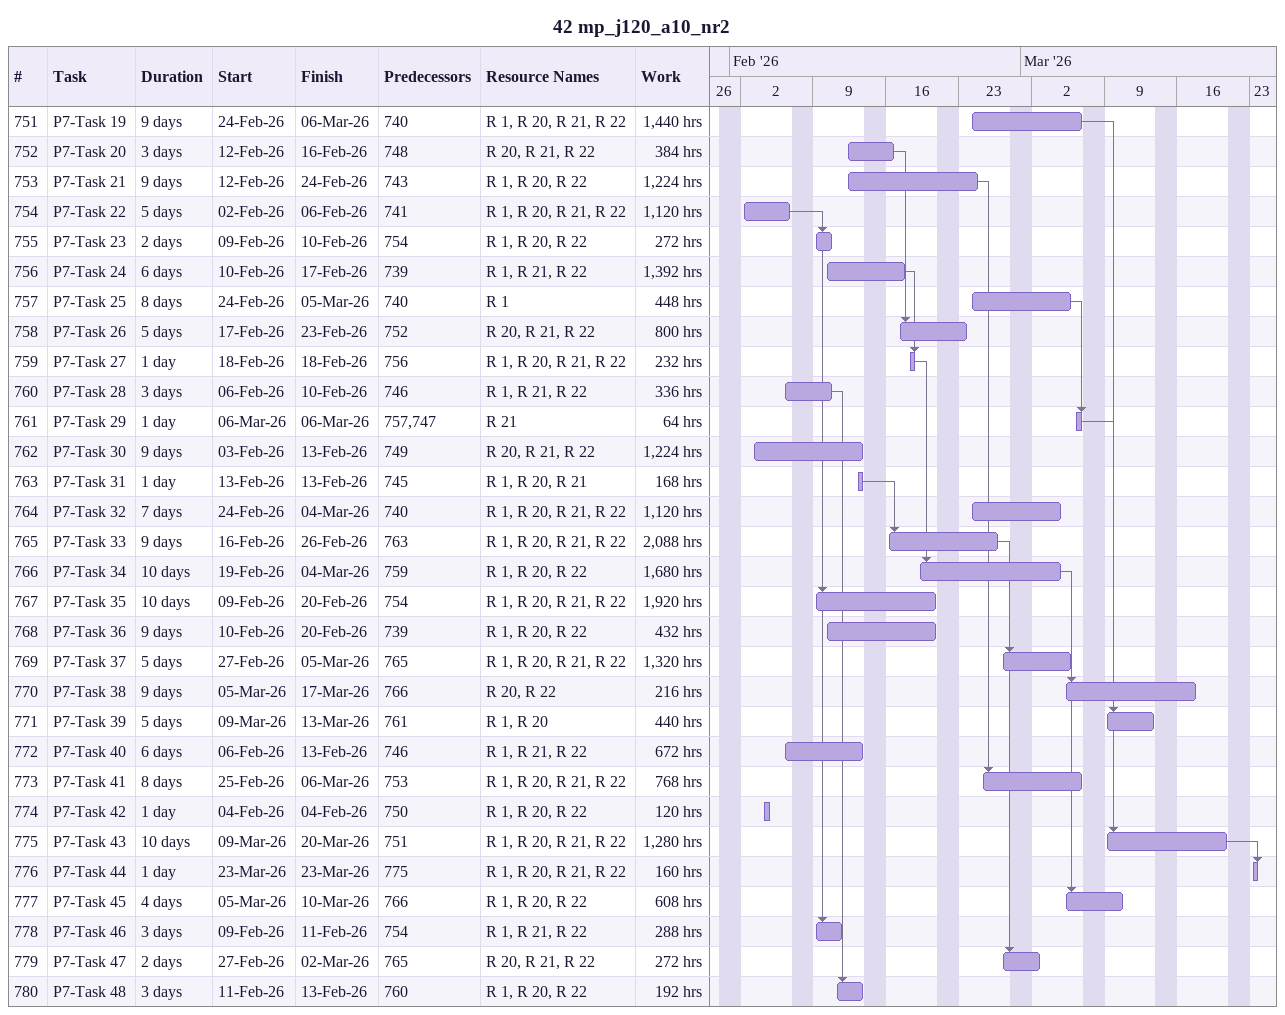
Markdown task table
42 mp_j120_a10_nr2

| ID | Task | Duration | Start | Finish | Predecessors | Resources | Work (h) |
|---|---|---|---|---|---|---|---|
| 751 | P7-Task 19 | 9d | 2026-02-24 | 2026-03-06 | 740 | R 1, R 20, R 21, R 22 | 1440 |
| 752 | P7-Task 20 | 3d | 2026-02-12 | 2026-02-16 | 748 | R 20, R 21, R 22 | 384 |
| 753 | P7-Task 21 | 9d | 2026-02-12 | 2026-02-24 | 743 | R 1, R 20, R 22 | 1224 |
| 754 | P7-Task 22 | 5d | 2026-02-02 | 2026-02-06 | 741 | R 1, R 20, R 21, R 22 | 1120 |
| 755 | P7-Task 23 | 2d | 2026-02-09 | 2026-02-10 | 754 | R 1, R 20, R 22 | 272 |
| 756 | P7-Task 24 | 6d | 2026-02-10 | 2026-02-17 | 739 | R 1, R 21, R 22 | 1392 |
| 757 | P7-Task 25 | 8d | 2026-02-24 | 2026-03-05 | 740 | R 1 | 448 |
| 758 | P7-Task 26 | 5d | 2026-02-17 | 2026-02-23 | 752 | R 20, R 21, R 22 | 800 |
| 759 | P7-Task 27 | 1d | 2026-02-18 | 2026-02-18 | 756 | R 1, R 20, R 21, R 22 | 232 |
| 760 | P7-Task 28 | 3d | 2026-02-06 | 2026-02-10 | 746 | R 1, R 21, R 22 | 336 |
| 761 | P7-Task 29 | 1d | 2026-03-06 | 2026-03-06 | 757, 747 | R 21 | 64 |
| 762 | P7-Task 30 | 9d | 2026-02-03 | 2026-02-13 | 749 | R 20, R 21, R 22 | 1224 |
| 763 | P7-Task 31 | 1d | 2026-02-13 | 2026-02-13 | 745 | R 1, R 20, R 21 | 168 |
| 764 | P7-Task 32 | 7d | 2026-02-24 | 2026-03-04 | 740 | R 1, R 20, R 21, R 22 | 1120 |
| 765 | P7-Task 33 | 9d | 2026-02-16 | 2026-02-26 | 763 | R 1, R 20, R 21, R 22 | 2088 |
| 766 | P7-Task 34 | 10d | 2026-02-19 | 2026-03-04 | 759 | R 1, R 20, R 22 | 1680 |
| 767 | P7-Task 35 | 10d | 2026-02-09 | 2026-02-20 | 754 | R 1, R 20, R 21, R 22 | 1920 |
| 768 | P7-Task 36 | 9d | 2026-02-10 | 2026-02-20 | 739 | R 1, R 20, R 22 | 432 |
| 769 | P7-Task 37 | 5d | 2026-02-27 | 2026-03-05 | 765 | R 1, R 20, R 21, R 22 | 1320 |
| 770 | P7-Task 38 | 9d | 2026-03-05 | 2026-03-17 | 766 | R 20, R 22 | 216 |
| 771 | P7-Task 39 | 5d | 2026-03-09 | 2026-03-13 | 761 | R 1, R 20 | 440 |
| 772 | P7-Task 40 | 6d | 2026-02-06 | 2026-02-13 | 746 | R 1, R 21, R 22 | 672 |
| 773 | P7-Task 41 | 8d | 2026-02-25 | 2026-03-06 | 753 | R 1, R 20, R 21, R 22 | 768 |
| 774 | P7-Task 42 | 1d | 2026-02-04 | 2026-02-04 | 750 | R 1, R 20, R 22 | 120 |
| 775 | P7-Task 43 | 10d | 2026-03-09 | 2026-03-20 | 751 | R 1, R 20, R 21, R 22 | 1280 |
| 776 | P7-Task 44 | 1d | 2026-03-23 | 2026-03-23 | 775 | R 1, R 20, R 21, R 22 | 160 |
| 777 | P7-Task 45 | 4d | 2026-03-05 | 2026-03-10 | 766 | R 1, R 20, R 22 | 608 |
| 778 | P7-Task 46 | 3d | 2026-02-09 | 2026-02-11 | 754 | R 1, R 21, R 22 | 288 |
| 779 | P7-Task 47 | 2d | 2026-02-27 | 2026-03-02 | 765 | R 20, R 21, R 22 | 272 |
| 780 | P7-Task 48 | 3d | 2026-02-11 | 2026-02-13 | 760 | R 1, R 20, R 22 | 192 |
